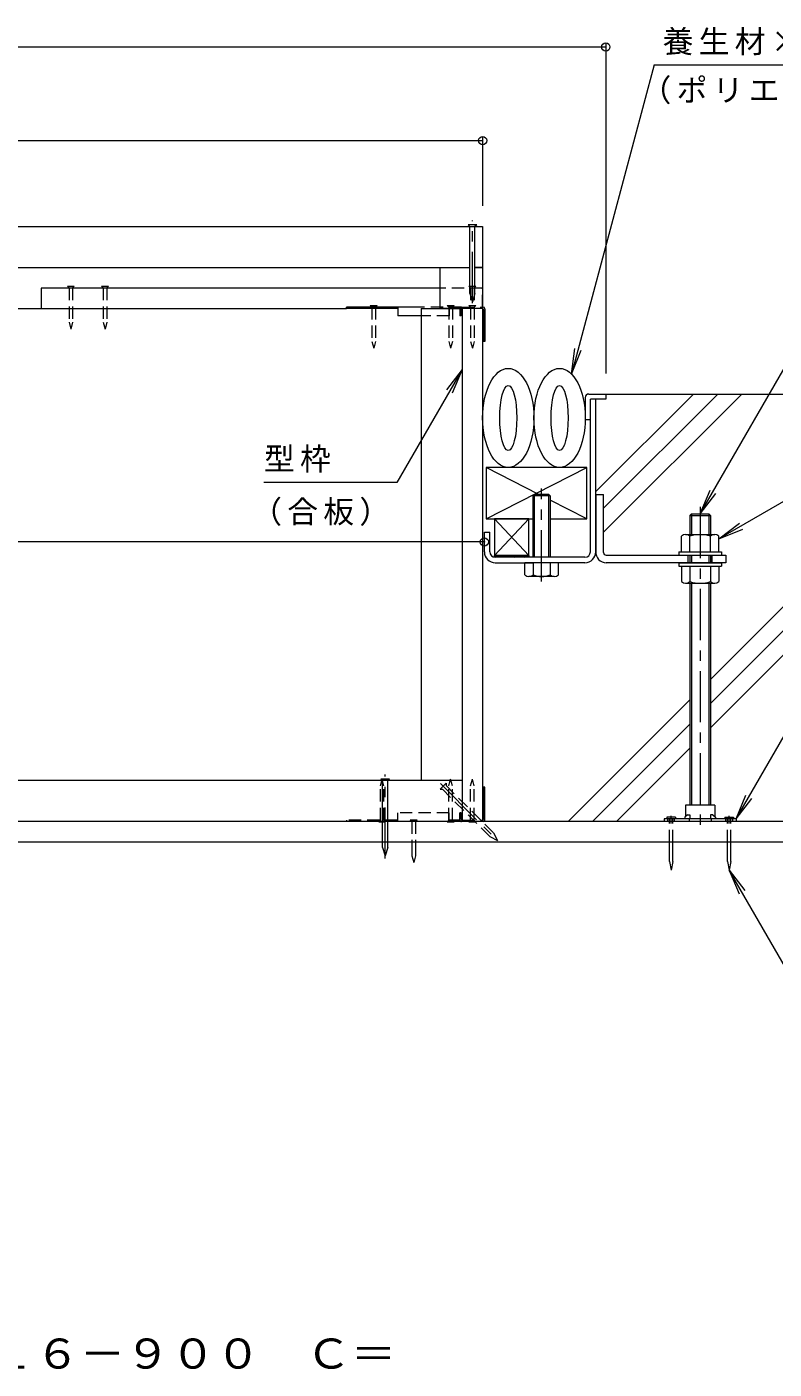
# Model space of a CAD drawing. Units: millimetres at full size, sheet at 1:6; details may follow other scales. Extents: x -2205 to 2235, y -1648 to 1656.
# Drawn here: x 805 to 1242, y -1648 to -863 of the extents above; entities that cross this region are included whole.
import ezdxf
from ezdxf.enums import TextEntityAlignment as Align

# ---------------------------------------------------------------- set-up
doc = ezdxf.new("R2010")
doc.units = ezdxf.units.MM
doc.header["$LTSCALE"] = 6
doc.header["$PDMODE"] = 32
doc.header["$PDSIZE"] = 4.8
doc.linetypes.add('CHAIN1', pattern=[8, 5, -1, 1, -1])
doc.linetypes.add('DASHED1', pattern=[1.8, 1.2, -0.6])
for name, color, linetype, lineweight in [('1-0_1-0ﾚｲﾔ', 4, 'Continuous', 9), ('1-1_1-1ﾚｲﾔ', 2, 'Continuous', 9), ('1-3_1-3ﾚｲﾔ', 4, 'Continuous', 9), ('1-5_1-5ﾚｲﾔ', 7, 'Continuous', 9), ('1-6_1-6ﾚｲﾔ', 6, 'Continuous', 9), ('1-7', 5, 'Continuous', 5), ('1-8', 3, 'Continuous', 9), ('1-A', 3, 'Continuous', 9), ('1-B', 4, 'Continuous', 9), ('1-C', 4, 'Continuous', 9), ('1-D', 5, 'Continuous', 5), ('1-E', 3, 'Continuous', 9), ('1-F', 7, 'Continuous', 9), ('F-5_F-5ﾚｲﾔ', 7, 'Continuous', 9)]:
    doc.layers.add(name, color=color, linetype=linetype, lineweight=lineweight)
doc.styles.add('ＭＳ ゴシック', font='')
doc.styles.get('ＭＳ ゴシック').set_extended_font_data('MS Gothic')

msp = doc.modelspace()

# ---------------------------------------------------------------- linework, layer by layer
at = {"layer": '1-0_1-0ﾚｲﾔ'}
for p, q in [((1177.581, -1326.232), (1177.581, -1327.832)), ((1219.581, -1326.232), (1177.581, -1326.232)), ((1179.581, -1327.832), (1179.581, -1326.232)), ((1183.581, -1327.832), (1183.581, -1326.232)), ((1192.081, -1326.232), (1192.081, -1327.832)), ((1205.081, -1326.232), (1205.081, -1327.832)), ((1213.581, -1327.832), (1213.581, -1326.232)), ((1217.581, -1327.832), (1217.581, -1326.232))]:
    msp.add_line(p, q, dxfattribs=at)
at = {"layer": '1-0_1-0ﾚｲﾔ', "linetype": 'CHAIN1'}
for p, q in [((1181.581, -1329.069), (1181.581, -1324.5)), ((1215.581, -1329.069), (1215.581, -1324.5))]:
    msp.add_line(p, q, dxfattribs=at)
at = {"layer": '1-0_1-0ﾚｲﾔ'}
msp.add_lwpolyline([(1219.581, -1326.232), (1219.581, -1327.832), (1177.581, -1327.832)], dxfattribs=at)
at = {"layer": '1-1_1-1ﾚｲﾔ'}
for p, q in [((1137.581, -1080.832), (1134.381, -1080.832)), ((1134.381, -1170.132), (1134.381, -1080.832)), ((1137.581, -1170.132), (1137.581, -1080.832)), ((1075.581, -1170.132), (1075.581, -1158.532)), ((1131.181, -1173.332), (1078.781, -1173.332)), ((1078.781, -1176.532), (1100.881, -1176.532)), ((1131.181, -1176.532), (1110.881, -1176.532)), ((1293.381, -1327.832), (-48.62, -1327.832)), ((-48.62, -1339.832), (1293.381, -1339.832))]:
    msp.add_line(p, q, dxfattribs=at)
msp.add_lwpolyline([(1072.381, -1170.132), (1072.381, -1158.532), (1075.581, -1158.532)], dxfattribs=at)
for centre, radius, start, end in [((1078.781, -1170.132), 6.4, 180, 270), ((1078.781, -1170.132), 3.2, 180, 270), ((1131.181, -1170.132), 3.2, 270, 0), ((1131.181, -1170.132), 6.4, 270, 0)]:
    msp.add_arc(centre, radius, start, end, dxfattribs=at)
at = {"layer": '1-3_1-3ﾚｲﾔ'}
for p, q in [((1131.381, -1079.832), (1131.381, -1092.832)), ((1133.381, -1077.832), (1143.381, -1077.832)), ((1134.381, -1092.832), (1134.381, -1080.832)), ((1134.381, -1092.832), (1131.381, -1092.832))]:
    msp.add_line(p, q, dxfattribs=at)
msp.add_lwpolyline([(1143.381, -1077.832), (1143.381, -1080.832), (1134.381, -1080.832)], dxfattribs=at)
msp.add_arc((1133.381, -1079.832), 2, 90, 180, dxfattribs=at)
at = {"layer": '1-5_1-5ﾚｲﾔ'}
for p, q in [((1171.766, -885.328), (1320.818, -885.328)), ((1198.581, -1147.832), (1295.627, -979.743)), ((1123.322, -1066.123), (1129.062, -1052.265)), ((1059.381, -1063.509), (1050.25, -1075.409)), ((1059.381, -1063.509), (1053.641, -1077.367)), ((1198.581, -1147.832), (1204.321, -1133.973)), ((1198.581, -1147.832), (1207.713, -1135.931)), ((1209.581, -1162.591), (1223.439, -1156.85)), ((1219.581, -1326.232), (1273.045, -1233.63)), ((1219.581, -1326.232), (1225.321, -1312.373)), ((1219.581, -1326.232), (1228.713, -1314.331)), ((1215.581, -1356.232), (1224.713, -1368.132)), ((1215.581, -1356.232), (1221.321, -1370.09)), ((1254.932, -1424.389), (1215.581, -1356.232))]:
    msp.add_line(p, q, dxfattribs=at)
for points in [[(1171.766, -885.328), (1123.322, -1066.123), (1125.28, -1051.251)], [(1059.381, -1063.509), (1021.223, -1129.602), (943.481, -1129.602)], [(1371.638, -1069.027), (1209.581, -1162.591), (1221.481, -1153.459)]]:
    msp.add_lwpolyline(points, dxfattribs=at)
at = {"layer": '1-6_1-6ﾚｲﾔ'}
for p, q in [((1137.581, -1134.923), (1194.672, -1077.832)), ((1142.081, -1158.707), (1222.956, -1077.832)), ((1142.081, -1144.565), (1208.814, -1077.832)), ((1143.381, -1077.832), (1293.381, -1077.832)), ((1078.381, -1150.832), (1078.381, -1172.332)), ((1098.381, -1150.832), (1078.381, -1172.332)), ((1078.381, -1150.832), (1098.381, -1172.332)), ((1098.381, -1150.832), (1078.381, -1150.832)), ((1098.381, -1172.332), (1098.381, -1150.832)), ((1204.581, -1244.699), (1293.381, -1155.899)), ((1098.381, -1172.332), (1078.381, -1172.332)), ((1204.581, -1258.841), (1293.381, -1170.041)), ((1204.581, -1272.983), (1293.381, -1184.184)), ((1121.449, -1327.832), (1192.581, -1256.699)), ((1135.591, -1327.832), (1192.581, -1270.841)), ((1149.733, -1327.832), (1192.581, -1284.984))]:
    msp.add_line(p, q, dxfattribs=at)
for centre, major_axis, ratio in [((1086.381, -1091.832), (0, -29), 0.517241), ((1116.381, -1091.832), (0, -29), 0.517241), ((1086.381, -1091.832), (0, -19), 0.263158), ((1116.381, -1091.832), (0, -19), 0.263158)]:
    msp.add_ellipse(centre, major_axis=major_axis, ratio=ratio, dxfattribs=at)
at = {"layer": '1-7'}
for p, q in [((1101.693, -1136.532), (1100.881, -1137.344)), ((1110.881, -1137.344), (1100.881, -1137.344)), ((1100.881, -1173.332), (1100.881, -1137.344)), ((1110.069, -1136.532), (1101.693, -1136.532)), ((1101.693, -1173.332), (1101.693, -1136.532)), ((1110.069, -1136.532), (1110.881, -1137.344)), ((1110.069, -1173.332), (1110.069, -1136.532)), ((1110.881, -1137.344), (1110.881, -1142.032)), ((1110.881, -1137.344), (1110.881, -1173.332)), ((1115.681, -1176.532), (1096.081, -1176.532)), ((1096.081, -1183.637), (1096.081, -1176.532)), ((1100.881, -1176.532), (1100.881, -1183.637)), ((1110.881, -1176.532), (1110.881, -1183.637)), ((1115.681, -1183.637), (1115.681, -1176.532)), ((1113.281, -1184.532), (1098.481, -1184.532))]:
    msp.add_line(p, q, dxfattribs=at)
at = {"layer": '1-7', "linetype": 'CHAIN1'}
msp.add_line((1105.881, -1187.409), (1105.881, -1132.999), dxfattribs=at)
at = {"layer": '1-7'}
for centre, radius, start, end in [((1098.481, -1180.866), 3.666, 229.1022, 310.89809), ((1105.881, -1170.116), 14.416, 249.70546, 290.29454), ((1113.281, -1180.866), 3.666, 229.10191, 310.8978)]:
    msp.add_arc(centre, radius, start, end, dxfattribs=at)
at = {"layer": '1-8'}
for p, q in [((1063.86, -1018.982), (1063.86, -979.832)), ((1067.905, -978.862), (1066.9, -979.832)), ((1066.9, -1018.982), (1066.9, -979.832)), ((1063.86, -1018.982), (1065.38, -1023.832)), ((1066.9, -1018.982), (1065.38, -1023.832)), ((1011.856, -1302.862), (1012.86, -1303.832)), ((1012.86, -1342.982), (1012.86, -1303.832)), ((1015.901, -1342.982), (1015.901, -1303.832)), ((1184.081, -1325.232), (1184.081, -1326.231)), ((1213.081, -1325.232), (1213.081, -1326.231)), ((1180.581, -1351.232), (1180.581, -1339.832)), ((1182.581, -1351.232), (1182.581, -1339.832)), ((1214.581, -1351.232), (1214.581, -1339.832)), ((1216.581, -1351.232), (1216.581, -1339.832)), ((1012.86, -1342.982), (1014.38, -1347.832)), ((1015.901, -1342.982), (1014.38, -1347.832)), ((1180.581, -1351.232), (1181.581, -1356.232)), ((1182.581, -1351.232), (1181.581, -1356.232)), ((1214.581, -1351.232), (1215.581, -1356.232)), ((1216.581, -1351.232), (1215.581, -1356.232))]:
    msp.add_line(p, q, dxfattribs=at)
at = {"layer": '1-8', "linetype": 'CHAIN1'}
for p, q in [((1065.38, -1024.666), (1065.38, -976.307)), ((1014.38, -1349.572), (1014.38, -1300.307)), ((1046.681, -1305.603), (1080.692, -1339.614))]:
    msp.add_line(p, q, dxfattribs=at)
at = {"layer": '1-8', "linetype": 'DASHED1'}
for p, q in [((1046.507, -1308.999), (1047.903, -1308.975)), ((1075.587, -1336.658), (1047.903, -1308.975)), ((1077.736, -1334.509), (1050.053, -1306.825)), ((1180.581, -1339.832), (1180.581, -1326.231)), ((1182.581, -1339.832), (1182.581, -1326.231)), ((1214.581, -1339.832), (1214.581, -1326.231)), ((1216.581, -1339.832), (1216.581, -1326.231)), ((1077.736, -1334.509), (1080.091, -1339.013)), ((1075.587, -1336.658), (1080.091, -1339.013))]:
    msp.add_line(p, q, dxfattribs=at)
at = {"layer": '1-8'}
for points in [[(1067.905, -978.862), (1062.855, -978.862), (1063.86, -979.832)], [(1011.856, -1302.862), (1016.905, -1302.862), (1015.901, -1303.832)], [(1184.081, -1325.232), (1179.081, -1325.232), (1179.081, -1326.231)], [(1213.081, -1325.232), (1218.081, -1325.232), (1218.081, -1326.231)]]:
    msp.add_lwpolyline(points, dxfattribs=at)
at = {"layer": '1-8', "linetype": 'DASHED1'}
msp.add_lwpolyline([(1046.507, -1308.999), (1050.077, -1305.429), (1050.053, -1306.825)], dxfattribs=at)
at = {"layer": '1-A'}
for p, q in [((1035.38, -1027.032), (991.88, -1027.032)), ((1021.88, -1027.032), (1021.88, -1032.031)), ((1071.38, -1027.032), (1071.681, -1027.032)), ((1071.88, -1028.332), (1071.88, -1047.032)), ((1072.681, -1028.032), (1072.681, -1047.032)), ((1035.38, -1032.031), (1021.88, -1032.031)), ((1072.681, -1047.032), (1071.38, -1047.032)), ((1132.381, -1120.832), (1073.381, -1120.832)), ((1073.381, -1150.832), (1132.381, -1120.832)), ((1104.258, -1136.532), (1073.381, -1120.832)), ((1073.381, -1120.832), (1073.381, -1150.832)), ((1132.381, -1150.832), (1132.381, -1120.832)), ((1132.381, -1150.832), (1110.881, -1139.9)), ((1073.381, -1150.832), (1100.881, -1150.832)), ((1110.881, -1150.832), (1132.381, -1150.832)), ((1072.681, -1307.832), (1071.38, -1307.832)), ((1071.88, -1326.532), (1071.88, -1307.832)), ((1072.681, -1326.832), (1072.681, -1307.832)), ((1071.681, -1327.832), (1071.38, -1327.832))]:
    msp.add_line(p, q, dxfattribs=at)
at = {"layer": '1-A', "linetype": 'DASHED1'}
for p, q in [((1059.081, -1027.032), (1035.38, -1027.032)), ((1051.88, -1027.032), (1051.88, -1032.031)), ((1058.081, -1027.832), (1051.88, -1027.832)), ((1058.081, -1028.032), (1058.081, -1032.031)), ((1058.88, -1028.332), (1058.88, -1032.031)), ((1059.081, -1027.032), (1071.38, -1027.032)), ((1071.38, -1027.832), (1059.38, -1027.832)), ((1051.88, -1032.031), (1035.38, -1032.031)), ((1058.88, -1032.031), (1058.081, -1032.031)), ((1051.88, -1322.831), (1021.88, -1322.831)), ((1021.88, -1327.832), (1021.88, -1322.831)), ((1051.88, -1327.832), (1051.88, -1322.831)), ((1058.88, -1322.831), (1058.081, -1322.831)), ((1058.081, -1326.832), (1058.081, -1322.831)), ((1058.88, -1326.532), (1058.88, -1322.831)), ((1059.081, -1327.832), (991.88, -1327.832)), ((1058.081, -1327.032), (1051.88, -1327.032)), ((1071.38, -1327.832), (1059.081, -1327.832)), ((1059.38, -1327.032), (1071.38, -1327.032))]:
    msp.add_line(p, q, dxfattribs=at)
at = {"layer": '1-A', "color": 2}
for p, q in [((1207.081, -1318.232), (1207.081, -1324.823)), ((1191.131, -1323.966), (1189.581, -1325.232)), ((1189.581, -1325.232), (1189.581, -1326.232)), ((1191.131, -1323.966), (1192.475, -1323.966)), ((1192.475, -1323.966), (1192.475, -1326.232)), ((1204.687, -1323.966), (1204.687, -1326.232)), ((1206.031, -1323.966), (1204.687, -1323.966)), ((1206.031, -1323.966), (1207.581, -1325.232)), ((1207.581, -1325.232), (1207.581, -1326.232))]:
    msp.add_line(p, q, dxfattribs=at)
at = {"layer": '1-A'}
msp.add_lwpolyline([(1021.88, -1027.832), (991.88, -1027.832), (991.88, -1027.032)], dxfattribs=at)
at = {"layer": '1-A', "color": 2}
msp.add_lwpolyline([(1207.081, -1318.232), (1190.081, -1318.232), (1190.081, -1324.823)], dxfattribs=at)
at = {"layer": '1-A', "linetype": 'DASHED1'}
msp.add_lwpolyline([(1021.88, -1327.032), (991.88, -1327.032), (991.88, -1327.832)], dxfattribs=at)
for centre, radius, start, end in [((1059.081, -1028.032), 1, 90, 180), ((1059.38, -1028.332), 0.5, 90, 180), ((1059.38, -1326.532), 0.5, 180, 270), ((1059.081, -1326.832), 1, 180, 270)]:
    msp.add_arc(centre, radius, start, end, dxfattribs=at)
at = {"layer": '1-A'}
for centre, radius, start, end in [((1071.38, -1028.332), 0.5, 0, 90), ((1071.681, -1028.032), 1, 0, 90), ((1071.38, -1326.532), 0.5, 270, 0), ((1071.681, -1326.832), 1, 270, 0)]:
    msp.add_arc(centre, radius, start, end, dxfattribs=at)
at = {"layer": '1-B', "color": 5, "lineweight": 5}
for p, q in [((173.379, -979.832), (1071.38, -979.832)), ((1071.38, -979.832), (1071.38, -1003.832)), ((198.379, -1003.832), (1063.86, -1003.832)), ((1066.9, -1003.832), (1071.38, -1003.832)), ((1059.381, -1303.832), (649.88, -1303.832)), ((1059.381, -1303.832), (1059.381, -1327.832)), ((1059.381, -1327.832), (649.88, -1327.832))]:
    msp.add_line(p, q, dxfattribs=at)
at = {"layer": '1-B'}
for p, q in [((252.88, -1027.832), (991.88, -1027.832)), ((1059.381, -1027.832), (1059.381, -1327.832)), ((1071.38, -1027.832), (1071.38, -1327.832))]:
    msp.add_line(p, q, dxfattribs=at)
at = {"layer": '1-B', "color": 6}
msp.add_lwpolyline([(1046.38, -1015.832), (813.286, -1015.832), (813.286, -1027.832)], dxfattribs=at)
at = {"layer": '1-B', "color": 6, "linetype": 'DASHED1'}
msp.add_lwpolyline([(1071.38, -1027.032), (1071.38, -1015.832), (1046.38, -1015.832)], dxfattribs=at)
at = {"layer": '1-C'}
for p, q in [((828.6, -1014.832), (832.6, -1014.832)), ((828.6, -1014.832), (829.6, -1015.832)), ((831.6, -1015.832), (832.6, -1014.832)), ((848.6, -1014.832), (852.6, -1014.832)), ((848.6, -1014.832), (849.6, -1015.832)), ((851.6, -1015.832), (852.6, -1014.832)), ((1030.08, -1339.832), (1030.08, -1347.832)), ((1032.08, -1339.832), (1032.08, -1347.832)), ((1030.08, -1347.832), (1031.08, -1351.832)), ((1032.08, -1347.832), (1031.08, -1351.832))]:
    msp.add_line(p, q, dxfattribs=at)
at = {"layer": '1-C', "linetype": 'DASHED1'}
for p, q in [((829.6, -1015.831), (829.6, -1035.831)), ((849.6, -1015.831), (849.6, -1035.831)), ((851.6, -1015.831), (851.6, -1035.831)), ((1063.381, -1014.832), (1064.38, -1015.832)), ((1063.381, -1014.832), (1067.38, -1014.832)), ((1064.38, -1015.832), (1064.38, -1026.032)), ((1066.38, -1015.832), (1067.38, -1014.832)), ((1066.38, -1015.832), (1066.38, -1026.032)), ((1005.68, -1026.032), (1009.681, -1026.032)), ((1005.68, -1026.032), (1006.681, -1027.032)), ((1006.681, -1027.032), (1006.681, -1047.032)), ((1008.68, -1027.032), (1009.681, -1026.032)), ((1050.68, -1026.032), (1054.68, -1026.032)), ((1050.68, -1026.032), (1051.68, -1027.032)), ((1051.681, -1027.032), (1051.681, -1047.032)), ((1053.68, -1027.032), (1054.68, -1026.032)), ((1053.68, -1027.032), (1053.68, -1047.032)), ((1063.381, -1026.032), (1067.38, -1026.032)), ((1063.381, -1026.032), (1064.38, -1027.032)), ((1064.38, -1027.032), (1064.38, -1047.032)), ((1066.38, -1027.032), (1067.38, -1026.032)), ((1066.38, -1027.032), (1066.38, -1047.032)), ((829.6, -1035.831), (830.6, -1039.831)), ((849.6, -1035.831), (850.6, -1039.831)), ((851.6, -1035.831), (850.6, -1039.831)), ((1006.681, -1047.032), (1007.68, -1051.032)), ((1051.681, -1047.032), (1052.68, -1051.032)), ((1053.68, -1047.032), (1052.68, -1051.032)), ((1064.38, -1047.032), (1065.38, -1051.032)), ((1066.38, -1047.032), (1065.38, -1051.032)), ((1013.68, -1307.032), (1012.68, -1303.032)), ((1053.68, -1307.032), (1052.68, -1303.032)), ((1066.38, -1307.032), (1065.38, -1303.032)), ((1013.68, -1327.032), (1013.68, -1307.032)), ((1053.68, -1327.032), (1053.68, -1307.032)), ((1066.38, -1327.032), (1066.38, -1307.032)), ((1010.68, -1328.032), (1011.68, -1327.032)), ((1010.68, -1328.032), (1014.68, -1328.032)), ((1013.68, -1327.032), (1014.68, -1328.032)), ((1029.08, -1326.831), (1033.08, -1326.831)), ((1029.08, -1326.831), (1030.08, -1327.832)), ((1030.08, -1327.832), (1030.08, -1339.832)), ((1032.08, -1327.832), (1033.08, -1326.831)), ((1032.08, -1327.832), (1032.08, -1339.832)), ((1050.68, -1328.032), (1051.68, -1327.032)), ((1050.68, -1328.032), (1054.68, -1328.032)), ((1053.68, -1327.032), (1054.68, -1328.032)), ((1063.381, -1328.032), (1064.38, -1327.032)), ((1063.381, -1328.032), (1067.38, -1328.032)), ((1066.38, -1327.032), (1067.38, -1328.032))]:
    msp.add_line(p, q, dxfattribs=at)
at = {"layer": '1-C', "color": 7}
for p, q in [((1078.381, -1172.332), (1098.381, -1172.332)), ((1078.381, -1173.332), (1078.381, -1172.332)), ((1098.381, -1173.332), (1078.381, -1173.332)), ((1078.584, -1173.332), (1079.584, -1172.332)), ((1081.412, -1173.332), (1082.412, -1172.332)), ((1084.241, -1173.332), (1085.241, -1172.332)), ((1087.069, -1173.332), (1088.069, -1172.332)), ((1089.898, -1173.332), (1090.898, -1172.332)), ((1092.726, -1173.332), (1093.726, -1172.332)), ((1095.555, -1173.332), (1096.555, -1172.332)), ((1098.381, -1172.332), (1098.381, -1173.332))]:
    msp.add_line(p, q, dxfattribs=at)
at = {"layer": '1-C', "linetype": 'DASHED1'}
for points in [[(831.6, -1015.831), (831.6, -1035.831), (830.6, -1039.831)], [(1008.68, -1027.032), (1008.68, -1047.032), (1007.68, -1051.032)], [(1011.68, -1327.032), (1011.68, -1307.032), (1012.68, -1303.032)], [(1051.68, -1327.032), (1051.68, -1307.032), (1052.68, -1303.032)], [(1064.38, -1327.032), (1064.38, -1307.032), (1065.38, -1303.032)]]:
    msp.add_lwpolyline(points, dxfattribs=at)
at = {"layer": '1-D', "color": 7, "lineweight": 9}
for p, q in [((1046.38, -1003.832), (1046.38, -1027.832)), ((1046.38, -1003.832), (1063.86, -1003.832)), ((1071.38, -1003.832), (1066.9, -1003.832))]:
    msp.add_line(p, q, dxfattribs=at)
at = {"layer": '1-D', "color": 2, "lineweight": 9}
for p, q in [((1035.38, -1027.832), (1035.38, -1303.832)), ((1035.38, -1027.832), (1059.381, -1027.832)), ((1059.381, -1027.832), (1059.381, -1303.832)), ((1059.381, -1303.832), (1035.38, -1303.832))]:
    msp.add_line(p, q, dxfattribs=at)
at = {"layer": '1-D', "linetype": 'CHAIN1'}
msp.add_line((1198.581, -1143.832), (1198.581, -1331.395), dxfattribs=at)
at = {"layer": '1-D'}
for p, q in [((1193.581, -1147.832), (1192.581, -1148.832)), ((1192.581, -1148.832), (1204.581, -1148.832)), ((1192.581, -1148.832), (1192.581, -1160.032)), ((1193.581, -1147.832), (1203.581, -1147.832)), ((1193.581, -1147.832), (1193.581, -1160.032)), ((1204.581, -1148.832), (1203.581, -1147.832)), ((1203.581, -1147.832), (1203.581, -1160.032)), ((1204.581, -1148.832), (1204.581, -1160.032)), ((1187.581, -1170.032), (1187.581, -1161.032)), ((1190.078, -1160.032), (1207.084, -1160.032)), ((1192.581, -1170.032), (1192.581, -1161.032)), ((1204.581, -1170.032), (1204.581, -1161.032)), ((1209.581, -1170.032), (1209.581, -1161.032)), ((1186.081, -1170.032), (1211.081, -1170.032)), ((1186.081, -1170.032), (1186.081, -1172.032)), ((1186.081, -1172.032), (1211.081, -1172.032)), ((1186.081, -1176.532), (1211.081, -1176.532)), ((1186.081, -1176.532), (1186.081, -1178.532)), ((1192.581, -1172.032), (1192.581, -1176.532)), ((1193.581, -1172.032), (1193.581, -1176.532)), ((1203.581, -1172.032), (1203.581, -1176.532)), ((1204.581, -1172.032), (1204.581, -1176.532)), ((1211.081, -1170.032), (1211.081, -1172.032)), ((1211.081, -1176.532), (1211.081, -1178.532)), ((1186.081, -1178.532), (1211.081, -1178.532)), ((1187.581, -1178.532), (1187.581, -1187.532)), ((1192.581, -1178.532), (1192.581, -1187.532)), ((1204.581, -1178.532), (1204.581, -1187.532)), ((1209.581, -1178.532), (1209.581, -1187.532)), ((1190.078, -1188.532), (1207.084, -1188.532)), ((1192.581, -1188.532), (1192.581, -1318.232)), ((1193.581, -1188.532), (1193.581, -1318.232)), ((1203.581, -1188.532), (1203.581, -1318.232)), ((1204.581, -1188.532), (1204.581, -1318.232))]:
    msp.add_line(p, q, dxfattribs=at)
at = {"layer": '1-D', "color": 7, "lineweight": 9}
msp.add_lwpolyline([(1071.38, -1003.832), (1071.38, -1027.832), (1046.38, -1027.832)], dxfattribs=at)
at = {"layer": '1-D'}
for centre, radius, start, end in [((1190.081, -1163.657), 3.625, 46.39719, 133.60283), ((1198.581, -1178.532), 18.5, 71.07536, 108.92465), ((1207.081, -1163.657), 3.625, 46.39719, 133.60283), ((1190.081, -1184.907), 3.625, 226.39719, 313.60283), ((1198.581, -1170.032), 18.5, 251.07536, 288.92465), ((1207.081, -1184.907), 3.625, 226.39719, 313.60283)]:
    msp.add_arc(centre, radius, start, end, dxfattribs=at)
at = {"layer": '1-E'}
for p, q in [((1137.581, -1136.531), (1137.581, -1170.132)), ((1137.581, -1136.531), (1142.081, -1136.531)), ((1142.081, -1170.532), (1142.081, -1136.531)), ((1143.581, -1172.032), (1213.581, -1172.032)), ((1213.581, -1176.532), (1143.581, -1176.532)), ((1191.581, -1176.532), (1191.581, -1172.032)), ((1205.581, -1176.532), (1205.581, -1172.032)), ((1213.581, -1172.032), (1213.581, -1176.532))]:
    msp.add_line(p, q, dxfattribs=at)
for radius, start in [(6, 176.17647), (1.5, 180.00027)]:
    msp.add_arc((1143.581, -1170.532), radius, start, 270, dxfattribs=at)
at = {"layer": '1-F'}
for p, q in [((101.38, -874.865), (1143.381, -874.865)), ((1143.381, -873.065), (1143.381, -1065.832)), ((173.379, -929.602), (1071.38, -929.602)), ((1071.38, -927.802), (1071.38, -967.832)), ((1072.381, -1164.332), (172.38, -1164.332))]:
    msp.add_line(p, q, dxfattribs=at)
for p in [(1143.381, -874.865), (1071.38, -929.602), (1072.381, -1164.332)]:
    msp.add_point(p, dxfattribs=at)

# ---------------------------------------------------------------- texts
at = {"layer": '1-5_1-5ﾚｲﾔ', "char_height": 13.2, "attachment_point": 7, "style": 'ＭＳ ゴシック'}
for s, insert in [('\\T1.17;養生材×２本', (1176.61, -879.705)), ('\\T1.17;（ポリエチレン）', (1163.731, -908.395)), ('\\T1.17;型枠', (943.525, -1123.762)), ('\\T1.17;（合板）', (936.101, -1154.977))]:
    msp.add_mtext(s, dxfattribs=dict(at, insert=insert))
at = {"layer": 'F-5_F-5ﾚｲﾔ', "color": 2, "style": 'ＭＳ ゴシック', "width": 1.1}
msp.add_text('Ｗ－２ＥＣ－９００＋ＲＳＶ－１６－９００\u3000Ｃ＝', height=17.6, dxfattribs=at).set_placement((413.451, -1653.113), align=Align.BOTTOM_LEFT)

doc.saveas('drawing.dxf')
